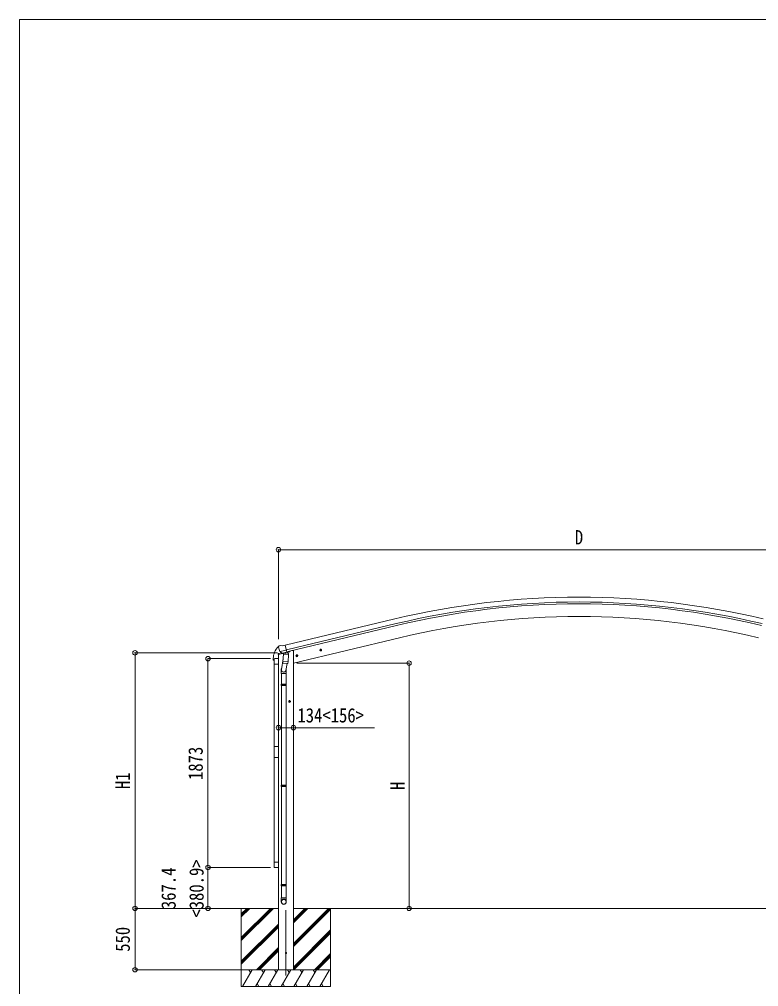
# Model space of a CAD drawing. Units: millimetres at full size, sheet at 1:40. Extents: x -11181 to 11305, y -7804 to 7716.
# Drawn here: x -11181 to -4551, y -960 to 7716 of the extents above; entities that cross this region are included whole.
import ezdxf
from ezdxf.enums import TextEntityAlignment as Align

# ---------------------------------------------------------------- set-up
doc = ezdxf.new("R2010")
doc.units = ezdxf.units.MM
doc.header["$LTSCALE"] = 40
doc.header["$PDMODE"] = 32
doc.header["$PDSIZE"] = 40
for name, color, linetype, lineweight in [('0-0_0', 7, 'Continuous', 9), ('0-1_本体', 4, 'Continuous', 9), ('0-2_部品', 7, 'Continuous', 9), ('0-8_PARTS2', 2, 'Continuous', 9), ('0-A_寸法', 6, 'Continuous', 9), ('1-1_GLASS', 4, 'Continuous', 9), ('1-2_GLASS_SEAL', 7, 'Continuous', 9), ('1-A', 6, 'Continuous', 9), ('F-0_240', 7, 'Continuous', 9)]:
    doc.layers.add(name, color=color, linetype=linetype, lineweight=lineweight)
doc.styles.add('ＭＳ ゴシック', font='')
doc.styles.get('ＭＳ ゴシック').set_extended_font_data('MS Gothic')

msp = doc.modelspace()

# ---------------------------------------------------------------- linework, layer by layer
at = {"layer": '0-0_0'}
for p, q in [((-8856.89, -258.18), (-9369.1, -258.19)), ((-9189.89, -258.18), (-9189.89, -958.18)), ((-9189.89, -518.91), (-8929.16, -258.18)), ((-9189.89, -533.05), (-8915.01, -258.18)), ((-9189.89, -547.19), (-8900.87, -258.18)), ((-9189.89, -335.06), (-9113, -258.18)), ((-9189.89, -320.92), (-9127.15, -258.18)), ((-9189.89, -306.78), (-9141.28, -258.18)), ((-8722.89, -572.41), (-8408.66, -258.18)), ((-8722.89, -586.55), (-8394.51, -258.18)), ((-8722.89, -388.56), (-8592.5, -258.18)), ((-8722.89, -374.42), (-8606.65, -258.18)), ((-8722.89, -360.28), (-8620.79, -258.18)), ((-8722.89, -258.18), (-3600.07, -258.18)), ((-8389.89, -258.18), (-8389.89, -958.18)), ((-8722.89, -600.69), (-8389.89, -267.69)), ((-9189.89, -731.04), (-8856.89, -398.04)), ((-9189.89, -745.18), (-8856.89, -412.18)), ((-9189.89, -759.32), (-8856.89, -426.33)), ((-8722.89, -784.54), (-8389.89, -451.54)), ((-8722.89, -798.68), (-8389.89, -465.68)), ((-8718.24, -808.18), (-8389.89, -479.83)), ((-9054.9, -808.18), (-8856.89, -610.17)), ((-9040.75, -808.18), (-8856.89, -624.32)), ((-9026.61, -808.18), (-8856.89, -638.46)), ((-8534.4, -808.18), (-8389.89, -663.67)), ((-8520.25, -808.18), (-8389.89, -677.82)), ((-8506.11, -808.18), (-8389.89, -691.96)), ((-8389.89, -808.18), (-9189.89, -808.18)), ((-9179.6, -958.18), (-9093, -808.18)), ((-9108, -834.16), (-9123, -808.18)), ((-9064.13, -958.18), (-8977.53, -808.18)), ((-8992.53, -834.16), (-9007.53, -808.18)), ((-8948.66, -958.18), (-8862.06, -808.18)), ((-8877.06, -834.16), (-8892.06, -808.18)), ((-8722.89, -808.18), (-8856.89, -808.18)), ((-8833.19, -958.18), (-8746.59, -808.18)), ((-8761.59, -834.16), (-8776.59, -808.18)), ((-8717.72, -958.18), (-8631.12, -808.18)), ((-8646.12, -834.16), (-8661.12, -808.18)), ((-8602.25, -958.18), (-8515.64, -808.18)), ((-8545.65, -808.18), (-8530.65, -834.16)), ((-8486.78, -958.18), (-8400.17, -808.18)), ((-9049.13, -932.2), (-9034.13, -958.18)), ((-8933.66, -932.2), (-8918.66, -958.18)), ((-8818.19, -932.2), (-8803.19, -958.18)), ((-8702.72, -932.2), (-8687.72, -958.18)), ((-8587.25, -932.2), (-8572.25, -958.18)), ((-8471.78, -932.2), (-8456.78, -958.18)), ((-9189.89, -958.18), (-8389.89, -958.18))]:
    msp.add_line(p, q, dxfattribs=at)
at = {"layer": '0-1_本体'}
for p, q in [((-7812.44, 2338.19), (-8795.68, 2102.14)), ((-7802.36, 2296.22), (-8785.6, 2060.16)), ((-7798.43, 2279.85), (-8781.68, 2043.82)), ((-8722.89, 1941.7), (-7772.05, 2169.97)), ((-8856.89, 2018.54), (-8856.89, -808.18)), ((-8722.89, 2054.82), (-8735.76, 2054.82)), ((-8722.89, 2054.82), (-8722.89, -808.18))]:
    msp.add_line(p, q, dxfattribs=at)
for radius in [7073, 7029.83, 7013, 6900]:
    msp.add_arc((-6161.28, -4539.38), radius, 76.5, 103.5, dxfattribs=at)
at = {"layer": '0-2_部品'}
for p, q in [((-8857.13, 2086.17), (-8856.85, 2085.02)), ((-8852.91, 2094.74), (-8856.77, 2088.45)), ((-8849.82, 2096.99), (-8836.63, 2100.16)), ((-8822.07, 2097.48), (-8835.33, 2100.18)), ((-8822.07, 2097.48), (-8796.14, 2103.71)), ((-8780.99, 2040.59), (-8796.14, 2103.71)), ((-8859.16, 2017.95), (-8816.23, 2028.25)), ((-8859.16, 2024.84), (-8859.16, 2017.95)), ((-8829.92, 2034.22), (-8856.86, 2027.76)), ((-8843.35, 2046.44), (-8842.76, 2045.59)), ((-8843.08, 2045.86), (-8785.57, 2059.67)), ((-8842.76, 2045.59), (-8842.6, 2045.44)), ((-8826.22, 2030.95), (-8842.6, 2045.44)), ((-8823.52, 2030.38), (-8816, 2032.19)), ((-8819.31, 2030.63), (-8819.36, 2029.89)), ((-8818.61, 2028.85), (-8792.79, 2022.41)), ((-8811.69, 2023.5), (-8816.36, 1956.66)), ((-8815.72, 2032.16), (-8816, 2032.19)), ((-8790.95, 2038.11), (-8815.72, 2032.16)), ((-8766, 2020.31), (-8811.69, 2023.5)), ((-8809.91, 2026.68), (-8810.14, 2023.39)), ((-8790.4, 2037.84), (-8791.42, 2023.24)), ((-8790.71, 2038.26), (-8790.95, 2038.11)), ((-8790.71, 2038.26), (-8780.99, 2040.59)), ((-8781.36, 2042.14), (-8780.42, 2042.07)), ((-8780.42, 2042.07), (-8767.1, 2026.76)), ((-8776.66, 2037.75), (-8758.43, 2042.13)), ((-8770.67, 1953.47), (-8766, 2020.31)), ((-8767.1, 2026.76), (-8767.55, 2020.41)), ((-8754.6, 2050.25), (-8754.6, 2046.99)), ((-8682.13, 2010.56), (-8701.58, 2005.89)), ((-8699.15, 2006.47), (-8697.02, 2013.67)), ((-8693.99, 2001.03), (-8699.15, 2006.47)), ((-8689.52, 1998.5), (-8694.19, 2017.95)), ((-8686.69, 2002.78), (-8693.99, 2001.03)), ((-8684.56, 2009.98), (-8686.69, 2002.78)), ((-8468.21, 2061.92), (-8487.66, 2057.25)), ((-8485.23, 2057.83), (-8483.1, 2065.03)), ((-8480.06, 2052.39), (-8485.23, 2057.83)), ((-8475.6, 2049.86), (-8480.27, 2069.31)), ((-8472.77, 2054.14), (-8480.06, 2052.39)), ((-8470.63, 2061.34), (-8472.77, 2054.14)), ((-8814.63, 1981.43), (-8830.54, 1885.26)), ((-8817.22, 1944.2), (-8816.35, 1956.66)), ((-8816.83, 1942.84), (-8816.83, 1942.84)), ((-8770.67, 1953.47), (-8816.36, 1956.66)), ((-8815.38, 1942.06), (-8773.68, 1939.14)), ((-8779.11, 1939.52), (-8789.84, 1875.94)), ((-8770.69, 1953.47), (-8771.58, 1940.77)), ((-8830.69, 1848.1), (-8830.69, 1754.1)), ((-8788.69, 1848.1), (-8788.69, 1754.1)), ((-8786.69, 1882.75), (-8786.69, 1848.1)), ((-8832.69, 1752.1), (-8831.69, 1754.1)), ((-8832.69, 1752.1), (-8832.69, 1744.1)), ((-8786.69, 1752.1), (-8832.69, 1752.1)), ((-8832.69, 1744.1), (-8831.69, 1742.1)), ((-8786.69, 1744.1), (-8832.69, 1744.1)), ((-8787.69, 1754.1), (-8831.69, 1754.1)), ((-8787.69, 1742.1), (-8831.69, 1742.1)), ((-8830.69, 1742.1), (-8830.69, 847.76)), ((-8788.69, 1742.1), (-8788.69, 847.76)), ((-8786.69, 1752.1), (-8787.69, 1754.1)), ((-8786.69, 1744.1), (-8787.69, 1742.1)), ((-8786.69, 1752.1), (-8786.69, 1744.1)), ((-8746.49, 1598.31), (-8766.49, 1598.31)), ((-8763.99, 1598.31), (-8760.24, 1604.81)), ((-8760.24, 1591.81), (-8763.99, 1598.31)), ((-8752.73, 1591.81), (-8760.24, 1591.81)), ((-8756.49, 1588.31), (-8756.49, 1608.31)), ((-8748.98, 1598.31), (-8752.73, 1591.81)), ((-8832.69, 845.76), (-8831.69, 847.76)), ((-8832.69, 845.76), (-8832.69, 837.76)), ((-8786.69, 845.76), (-8832.69, 845.76)), ((-8832.69, 837.76), (-8831.69, 835.76)), ((-8786.69, 837.76), (-8832.69, 837.76)), ((-8787.69, 847.76), (-8831.69, 847.76)), ((-8787.69, 835.76), (-8831.69, 835.76)), ((-8830.69, 835.76), (-8830.69, -42.28)), ((-8788.69, 835.76), (-8788.69, -42.28)), ((-8786.69, 845.76), (-8787.69, 847.76)), ((-8786.69, 837.76), (-8787.69, 835.76)), ((-8786.69, 845.76), (-8786.69, 837.76)), ((-8832.69, -44.28), (-8831.69, -42.28)), ((-8832.69, -44.28), (-8832.69, -52.28)), ((-8786.69, -44.28), (-8832.69, -44.28)), ((-8832.69, -52.28), (-8831.69, -54.28)), ((-8786.69, -52.28), (-8832.69, -52.28)), ((-8787.69, -42.28), (-8831.69, -42.28)), ((-8787.69, -54.28), (-8831.69, -54.28)), ((-8830.69, -54.28), (-8830.69, -164.28)), ((-8788.69, -54.28), (-8788.69, -164.28)), ((-8786.69, -44.28), (-8787.69, -42.28)), ((-8786.69, -52.28), (-8787.69, -54.28)), ((-8786.69, -44.28), (-8786.69, -52.28)), ((-8786.69, -164.28), (-8832.69, -164.28)), ((-8832.69, -198.42), (-8832.69, -164.28)), ((-8786.69, -198.42), (-8786.69, -164.28))]:
    msp.add_line(p, q, dxfattribs=at)
for points in [[(-8822.68, 2030.49), (-8821.15, 2030.86), (-8784.45, 2039.67), (-8782.92, 2040.04)], [(-8697.02, 2013.67), (-8689.72, 2015.42), (-8684.56, 2009.98)], [(-8483.1, 2065.03), (-8475.8, 2066.78), (-8470.63, 2061.34)], [(-8786.69, 1848.1), (-8832.69, 1848.1), (-8832.69, 1882.45)], [(-8760.24, 1604.81), (-8752.73, 1604.81), (-8748.98, 1598.31)]]:
    msp.add_lwpolyline(points, dxfattribs=at)
for centre, radius in [((-8691.85, 2008.23), 8.5), ((-8691.85, 2008.23), 7.7), ((-8691.85, 2008.23), 6.5), ((-8477.93, 2059.58), 8.5), ((-8477.93, 2059.58), 7.7), ((-8477.93, 2059.58), 6.5), ((-8756.49, 1598.31), 8.5), ((-8756.49, 1598.31), 7.7), ((-8756.49, 1598.31), 6.5)]:
    msp.add_circle(centre, radius, dxfattribs=at)
at = {"layer": '0-2_部品', "color": 4}
msp.add_circle((-8789.69, -658.18), 5, dxfattribs=at)
at = {"layer": '0-2_部品'}
for centre, radius, start, end in [((-8660.05, 2132.27), 202.4, 193.5, 205.09125), ((-8848.65, 2092.13), 5, 103.5, 148.5), ((-8835.93, 2097.24), 3, 78.5, 103.5), ((-8856.16, 2024.84), 3, 103.5, 180), ((-8822.8, 2030.98), 0.5, 248.23754, 283.5), ((-8819.81, 2030.66), 0.5, 356, 103.5), ((-8818.37, 2029.82), 1, 176, 256), ((-8792.44, 2023.38), 1.03, 250.03897, 351.96569), ((-8789.8, 2037.76), 0.604, 100.59842, 172.20595), ((-8783.03, 2040.52), 0.5, 283.5, 318.76246), ((-8759.6, 2046.99), 5, 283.5, 0), ((-8815.28, 1944.02), 1.95, 175.04017, 217.47766), ((-8815.24, 1944.05), 2, 217.40962, 266), ((-8773.54, 1941.14), 2, 266, 349.46843), ((-8802.69, 1882.45), 30, 177.45142, 180)]:
    msp.add_arc(centre, radius, start, end, dxfattribs=at)
for centre, major_axis, ratio, start_param, end_param in [((-8854.21, 2086.88), (-1.57, -2.57), 0.99628, 4.712389, 5.4996506), ((-8824.24, 2033.21), (-0.73, -2.92), 0.997631, 5.8041905, 6.6006116), ((-8824.18, 2033.43), (2.63, 3.16), 0.650902, 4.0958226, 4.1686332), ((-8824.21, 2033.31), (-0.73, -2.92), 0.997631, 0.3902369, 0.4789948), ((-8809.69, 1882.75), (23, 0), 0.996195, 2.5560258, 6.5663028), ((-8809.69, 1882.75), (21, 0), 0.996195, 2.9349147, 5.9512394), ((-8809.69, -196.68), (-23, 0), 0.996195, 3.1415927, 6.2831853), ((-8809.69, -198.42), (-23, 0), 0.996195, 3.1415927, 6.2831853), ((-8809.69, -198.42), (0, -23.43), 0.981806, 4.712389, 7.8539816)]:
    msp.add_ellipse(centre, major_axis=major_axis, ratio=ratio, start_param=start_param, end_param=end_param, dxfattribs=at)
msp.add_ellipse((-8809.69, -198.42), major_axis=(21, 0), ratio=0.996195, dxfattribs=at)
at = {"layer": '0-8_PARTS2'}
msp.add_line((-8789.69, -859.12), (-8789.69, -275.17), dxfattribs=at)
at = {"layer": '0-A_寸法'}
for p, q in [((-8857.19, 2959.35), (-8857.19, 2157.01)), ((-8857.19, 2959.35), (-3465.17, 2959.35)), ((-10142.97, 2034.52), (-8864.14, 2034.52)), ((-10142.97, -258.19), (-10142.97, 2034.52)), ((-8856.69, 1363.07), (-8722.69, 1363.07)), ((-8722.69, 1363.07), (-7996.95, 1363.07)), ((-10142.97, -258.19), (-9193.95, -258.19)), ((-10142.97, -258.19), (-9196.7, -258.19)), ((-10142.97, -258.19), (-10142.97, -808.18)), ((-7685.61, -258.19), (-8276.05, -258.19)), ((-10142.97, -808.18), (-9194.98, -808.18))]:
    msp.add_line(p, q, dxfattribs=at)
msp.add_lwpolyline([(-7685.61, -258.19), (-7685.61, 1941.8), (-8691.97, 1941.8)], dxfattribs=at)
for p in [(-8857.19, 2959.35), (-10142.97, 2034.52), (-7685.61, 1941.8), (-8856.69, 1363.07), (-8722.69, 1363.07), (-10142.97, -258.19), (-7685.61, -258.19), (-10142.97, -808.18)]:
    msp.add_point(p, dxfattribs=at)
at = {"layer": '1-1_GLASS', "color": 6}
for p, q in [((-9489.17, 109.24), (-9489.17, 1982.24)), ((-9489.17, -258.19), (-9489.17, 109.24))]:
    msp.add_line(p, q, dxfattribs=at)
at = {"layer": '1-1_GLASS'}
for p, q in [((-8894.69, 1933.74), (-8894.69, 1194.74)), ((-8856.69, 1933.74), (-8856.69, 1194.74)), ((-8894.69, 1096.74), (-8894.69, 157.74)), ((-8856.69, 157.74), (-8856.69, 1096.74))]:
    msp.add_line(p, q, dxfattribs=at)
at = {"layer": '1-2_GLASS_SEAL'}
for p, q in [((-8903.19, 1982.23), (-8903.19, 1970.47)), ((-8902.69, 1969.97), (-8896.43, 1969.97)), ((-8895.93, 1977.23), (-8895.93, 1970.47)), ((-8895.69, 1933.74), (-8895.69, 1977.44)), ((-8855.69, 1933.74), (-8895.69, 1933.74)), ((-8890.19, 1982.94), (-8861.19, 1982.94)), ((-8889.93, 1983.23), (-8856.69, 1983.23)), ((-8855.69, 1977.44), (-8855.69, 1933.74)), ((-8895.69, 157.74), (-8895.69, 114.04)), ((-8855.69, 157.74), (-8895.69, 157.74)), ((-8890.19, 108.54), (-8861.19, 108.54)), ((-8855.69, 114.04), (-8855.69, 157.74))]:
    msp.add_line(p, q, dxfattribs=at)
msp.add_lwpolyline([(-8895.69, 1194.74), (-8855.69, 1194.74), (-8855.69, 1096.74), (-8895.69, 1096.74)], close=True, dxfattribs=at)
for centre, radius, start, end in [((-8750.93, 1982.23), 152.26, 135.14293, 180), ((-8854.44, 2084.25), 6.95, 95.39711, 129.45641), ((-8902.69, 1970.47), 0.5, 180, 270), ((-8896.43, 1970.47), 0.5, 270, 0), ((-8889.93, 1977.23), 6, 90, 180), ((-8890.19, 1977.44), 5.5, 90, 180), ((-8861.19, 1977.44), 5.5, 0, 90), ((-8890.19, 114.04), 5.5, 180, 270), ((-8861.19, 114.04), 5.5, 270, 0)]:
    msp.add_arc(centre, radius, start, end, dxfattribs=at)
at = {"layer": '1-A'}
for p, q in [((-9489.17, 1982.24), (-8928.77, 1982.24)), ((-9489.17, 109.24), (-8928.77, 109.24)), ((-9489.17, -258.19), (-8928.77, -258.19))]:
    msp.add_line(p, q, dxfattribs=at)
for p in [(-9489.17, 1982.24), (-9489.17, 109.24), (-9489.17, -258.19)]:
    msp.add_point(p, dxfattribs=at)
at = {"layer": 'F-0_240', "color": 5}
for q in [(-11180.61, -7803.54), (10739.39, 7716.46)]:
    msp.add_line((-11180.61, 7716.46), q, dxfattribs=at)

# ---------------------------------------------------------------- texts
at = {"layer": '0-A_寸法', "color": 7, "style": 'ＭＳ ゴシック', "width": 0.85}
for s, p in [('D', (-6199.18, 2967.35)), ('134<156>', (-8686.69, 1371.07))]:
    msp.add_text(s, height=129, dxfattribs=at).set_placement(p, align=Align.BOTTOM_LEFT)
for s, p in [('H1', (-10150.97, 812.17)), ('H', (-7685.61, 803.81)), ('550', (-10150.97, -647.18))]:
    msp.add_text(s, height=129, rotation=90, dxfattribs=at).set_placement(p, align=Align.BOTTOM_LEFT)
at = {"layer": '1-A', "color": 7, "style": 'ＭＳ ゴシック', "width": 0.85}
for s, p in [('1873', (-9497.17, 893.74)), ('<380.9>', (-9489.17, -340.47)), ('367.4', (-9739.74, -264.47))]:
    msp.add_text(s, height=129, rotation=90, dxfattribs=at).set_placement(p, align=Align.BOTTOM_LEFT)

doc.saveas('drawing.dxf')
